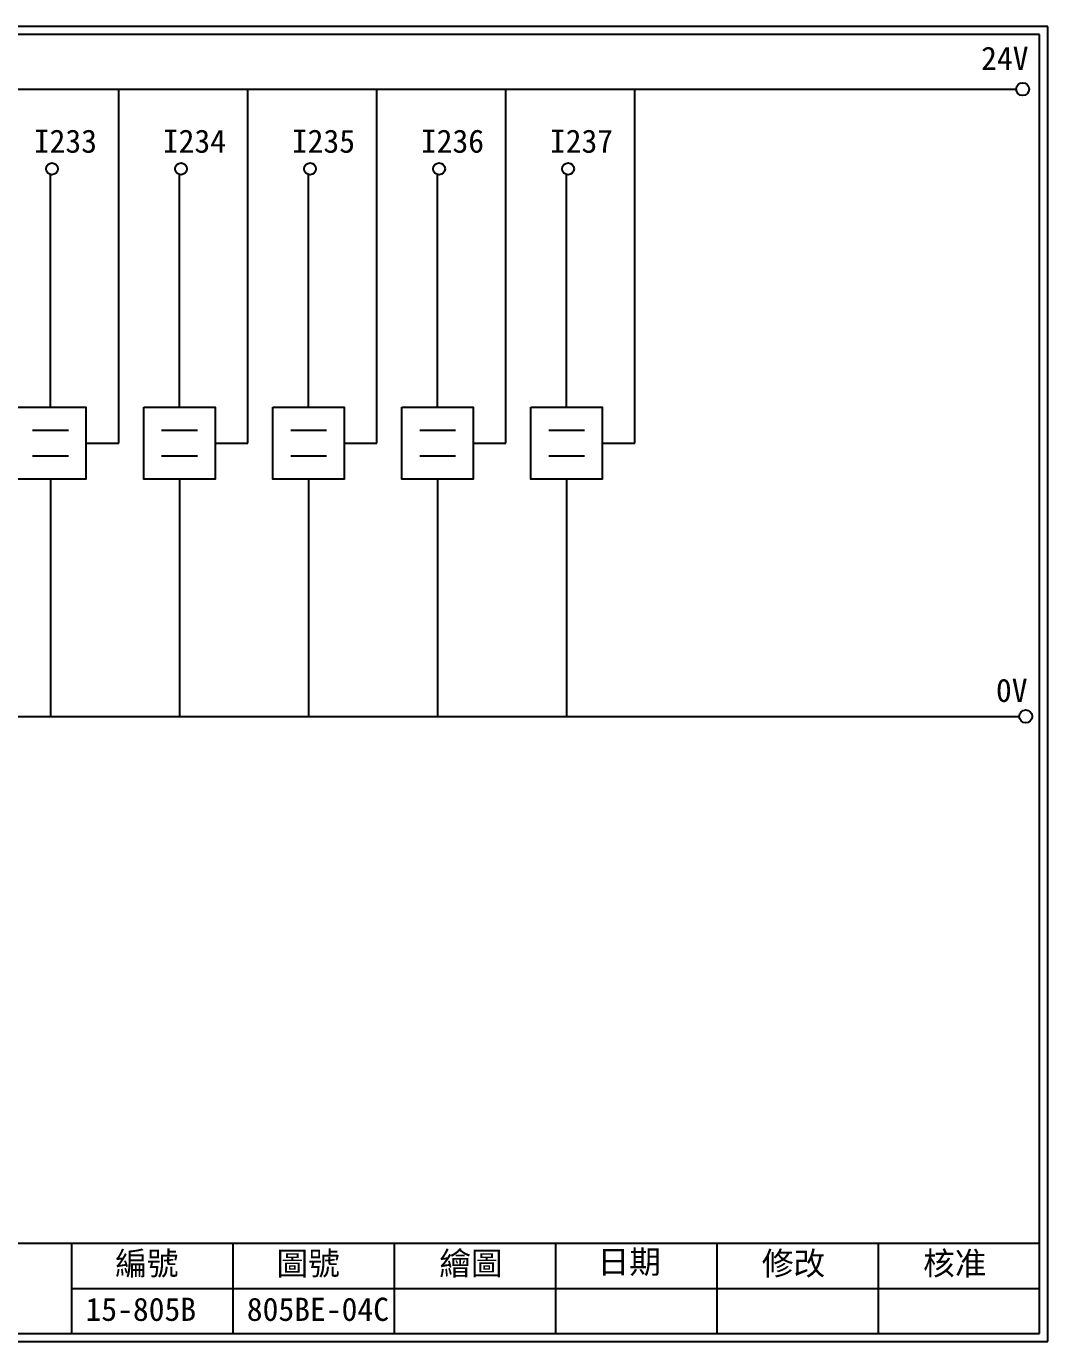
# Model space of a CAD drawing. Extents: x 275 to 562, y 265 to 469.
# Drawn here: x 403.6 to 561.9, y 264.9 to 468.9 of the extents above; entities that cross this region are included whole.
import ezdxf

# ---------------------------------------------------------------- set-up
doc = ezdxf.new("R2010")
doc.units = 0
doc.layers.get('0').update_dxf_attribs({"linetype": 'CONTINUOUS'})
doc.layers.add('圖框層', color=7, linetype='CONTINUOUS')
doc.layers.add('標尺寸層', color=3, linetype='CONTINUOUS')
doc.styles.add('STSL', font='kaiu.ttf')

msp = doc.modelspace()

# ---------------------------------------------------------------- linework, layer by layer
for p, q in [((417.9, 404.26), (417.9, 459.17)), ((437.9, 404.26), (437.9, 459.17)), ((457.9, 404.26), (457.9, 459.17)), ((477.9, 404.26), (477.9, 459.17)), ((497.9, 404.26), (497.9, 459.17)), ((407.32, 409.84), (407.32, 445.86)), ((427.32, 409.84), (427.32, 445.86)), ((447.32, 409.84), (447.32, 445.86)), ((467.32, 409.84), (467.32, 445.86)), ((487.32, 409.84), (487.32, 445.86)), ((412.83, 404.26), (417.9, 404.26)), ((432.83, 404.26), (437.9, 404.26)), ((452.83, 404.26), (457.9, 404.26)), ((472.83, 404.26), (477.9, 404.26)), ((492.83, 404.26), (497.9, 404.26)), ((407.32, 398.68), (407.32, 361.9)), ((427.32, 398.68), (427.32, 361.9)), ((447.32, 398.68), (447.32, 361.9)), ((467.32, 398.68), (467.32, 361.9)), ((487.32, 398.68), (487.32, 361.9))]:
    msp.add_line(p, q)
for points in [[(401.8, 409.84), (412.83, 409.84), (412.83, 398.68), (401.8, 398.68)], [(421.8, 409.84), (432.83, 409.84), (432.83, 398.68), (421.8, 398.68)], [(441.8, 409.84), (452.83, 409.84), (452.83, 398.68), (441.8, 398.68)], [(461.8, 409.84), (472.83, 409.84), (472.83, 398.68), (461.8, 398.68)], [(481.8, 409.84), (492.83, 409.84), (492.83, 398.68), (481.8, 398.68)]]:
    msp.add_lwpolyline(points, close=True)
for centre in [(558.02, 459.17), (558.5, 361.9)]:
    msp.add_circle(centre, 1)
at = {"layer": '圖框層', "color": 7}
for p, q in [((561.9, 468.91), (274.9, 468.91)), ((560.65, 467.66), (276.15, 467.66)), ((560.65, 266.2), (560.65, 467.66)), ((561.9, 264.95), (561.9, 468.91)), ((276.15, 280.2), (560.65, 280.2)), ((410.65, 266.2), (410.65, 280.2)), ((435.65, 266.2), (435.65, 280.2)), ((460.65, 266.2), (460.65, 280.2)), ((485.65, 266.2), (485.65, 280.2)), ((510.65, 266.2), (510.65, 280.2)), ((535.65, 266.2), (535.65, 280.2)), ((410.65, 273.2), (560.65, 273.2)), ((276.15, 266.2), (560.65, 266.2)), ((274.9, 264.95), (561.9, 264.95))]:
    msp.add_line(p, q, dxfattribs=at)
at = {"layer": '標尺寸層', "color": 7}
for p, q in [((279.42, 459.17), (557.02, 459.17)), ((404.56, 406.29), (410.12, 406.29)), ((424.56, 406.29), (430.12, 406.29)), ((444.56, 406.29), (450.12, 406.29)), ((464.56, 406.29), (470.12, 406.29)), ((484.56, 406.29), (490.12, 406.29)), ((404.56, 402.32), (410.12, 402.32)), ((424.56, 402.32), (430.12, 402.32)), ((444.56, 402.32), (450.12, 402.32)), ((464.56, 402.32), (470.12, 402.32)), ((484.56, 402.32), (490.12, 402.32)), ((279.63, 361.9), (557.5, 361.9))]:
    msp.add_line(p, q, dxfattribs=at)
for centre in [(407.56, 446.81), (427.56, 446.81), (447.56, 446.81), (467.56, 446.81), (487.56, 446.81)]:
    msp.add_circle(centre, 0.92, dxfattribs=at)

# ---------------------------------------------------------------- texts
at = {"layer": '圖框層', "color": 4, "style": 'STSL'}
for s, p in [('24V', (551.58, 462.16)), ('I233', (404.74, 449.31)), ('I234', (424.74, 449.31)), ('I235', (444.74, 449.31)), ('I236', (464.74, 449.31)), ('I237', (484.74, 449.31)), ('0V', (553.88, 364.15)), ('繪圖', (467.59, 275.29)), ('日期', (492.12, 275.53)), ('編號', (417.36, 275.28)), ('圖號', (442.36, 275.28)), ('修改', (517.59, 275.29)), ('核准', (542.59, 275.29)), ('15-805B', (412.76, 268.17)), ('805BE-04C', (437.76, 268.17))]:
    msp.add_text(s, height=3.6, dxfattribs=at).set_placement(p)

doc.saveas('drawing.dxf')
